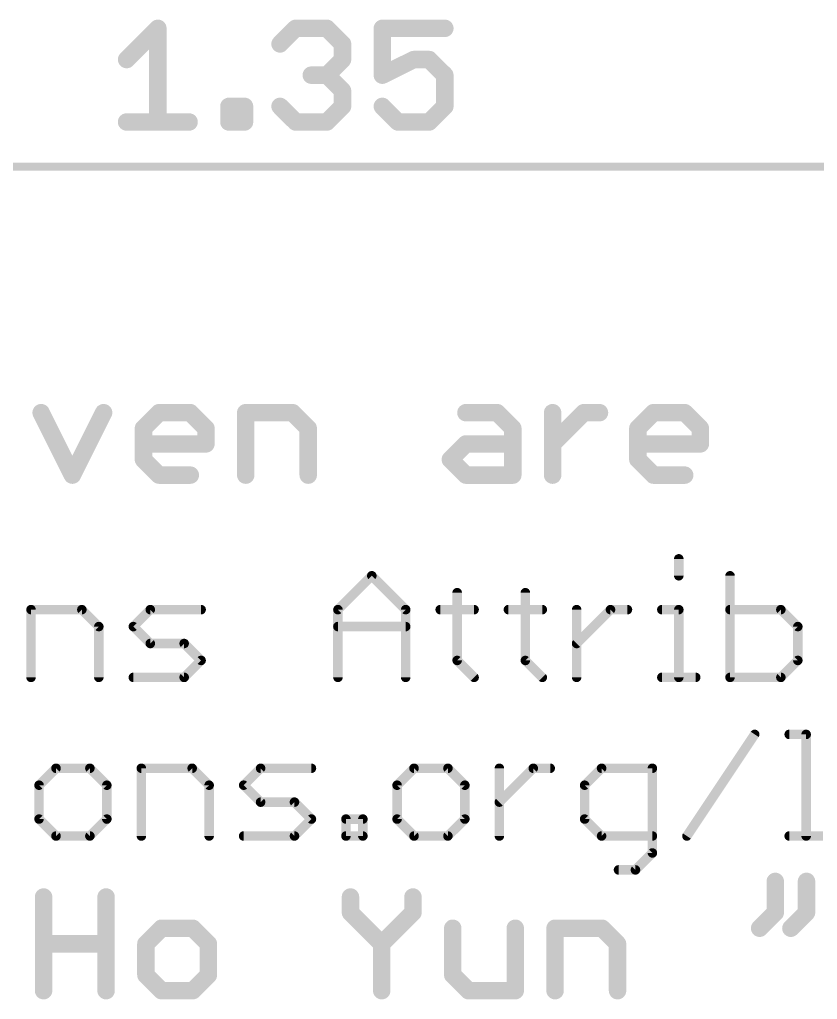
# Model space of a CAD drawing. Extents: x -38 to 69, y -24 to 44.
# Drawn here: x 13.09 to 25.86, y -23.5 to -7.81 of the extents above; entities that cross this region are included whole.
import ezdxf

# ---------------------------------------------------------------- set-up
doc = ezdxf.new("R2010")
doc.units = 0
doc.layers.add('47', color=253, linetype='CONTINUOUS')
doc.layers.add('51', color=53, linetype='CONTINUOUS')

msp = doc.modelspace()

# ---------------------------------------------------------------- linework, layer by layer
at = {"layer": '47'}
for points, const_width in [([(14.8033, -8.4459), (15.3033, -7.9459)], 0.2794), ([(15.3033, -7.9459), (15.3033, -9.4458)], 0.2794), ([(17.259, -8.1959), (17.509, -7.9459)], 0.2794), ([(17.509, -7.9459), (18.009, -7.9459)], 0.2794), ([(18.009, -7.9459), (18.259, -8.1959)], 0.2794), ([(19.8961, -7.9459), (18.8962, -7.9459)], 0.2794), ([(18.8962, -7.9459), (18.8962, -8.6959)], 0.2794), ([(18.259, -8.1959), (18.259, -8.4459)], 0.2794), ([(18.259, -8.4459), (18.009, -8.6959)], 0.2794), ([(18.8962, -8.6959), (19.3962, -8.4459)], 0.2794), ([(19.3962, -8.4459), (19.6461, -8.4459)], 0.2794), ([(19.6461, -8.4459), (19.8961, -8.6959)], 0.2794), ([(18.009, -8.6959), (17.759, -8.6959)], 0.2794), ([(18.009, -8.6959), (18.259, -8.9458)], 0.2794), ([(19.8961, -8.6959), (19.8961, -9.1958)], 0.2794), ([(18.259, -8.9458), (18.259, -9.1958)], 0.2794), ([(16.4405, -9.4458), (16.4405, -9.1958)], 0.2794), ([(16.4405, -9.1958), (16.6904, -9.1958)], 0.2794), ([(16.6904, -9.1958), (16.6904, -9.4458)], 0.2794), ([(17.509, -9.4458), (17.259, -9.1958)], 0.2794), ([(18.259, -9.1958), (18.009, -9.4458)], 0.2794), ([(19.1462, -9.4458), (18.8962, -9.1958)], 0.2794), ([(19.8961, -9.1958), (19.6461, -9.4458)], 0.2794), ([(14.8033, -9.4458), (15.8032, -9.4458)], 0.2794), ([(16.6904, -9.4458), (16.4405, -9.4458)], 0.2794), ([(18.009, -9.4458), (17.509, -9.4458)], 0.2794), ([(19.6461, -9.4458), (19.1462, -9.4458)], 0.2794), ([(0.065, -10.16), (34.225, -10.16)], 0.13), ([(13.4356, -14.1004), (13.9355, -15.1003)], 0.2794), ([(13.9355, -15.1003), (14.4355, -14.1004)], 0.2794), ([(15.0727, -14.3504), (15.3227, -14.1004)], 0.2794), ([(15.3227, -14.1004), (15.8227, -14.1004)], 0.2794), ([(15.8227, -14.1004), (16.0726, -14.3504)], 0.2794), ([(16.7099, -15.1003), (16.7099, -14.1004)], 0.2794), ([(16.7099, -14.1004), (17.4598, -14.1004)], 0.2794), ([(17.4598, -14.1004), (17.7098, -14.3504)], 0.2794), ([(20.2342, -14.1004), (20.7341, -14.1004)], 0.2794), ([(20.7341, -14.1004), (20.9841, -14.3504)], 0.2794), ([(21.6214, -15.1003), (21.6214, -14.1004)], 0.2794), ([(21.6214, -14.6003), (22.1213, -14.1004)], 0.2794), ([(22.1213, -14.1004), (22.3713, -14.1004)], 0.2794), ([(22.9857, -14.3504), (23.2356, -14.1004)], 0.2794), ([(23.2356, -14.1004), (23.7356, -14.1004)], 0.2794), ([(23.7356, -14.1004), (23.9856, -14.3504)], 0.2794), ([(15.0727, -14.8503), (15.0727, -14.3504)], 0.2794), ([(16.0726, -14.3504), (16.0726, -14.6003)], 0.2794), ([(17.7098, -14.3504), (17.7098, -15.1003)], 0.2794), ([(20.9841, -14.3504), (20.9841, -15.1003)], 0.2794), ([(22.9857, -14.8503), (22.9857, -14.3504)], 0.2794), ([(23.9856, -14.3504), (23.9856, -14.6003)], 0.2794), ([(16.0726, -14.6003), (15.0727, -14.6003)], 0.2794), ([(19.9842, -14.8503), (20.2342, -14.6003)], 0.2794), ([(20.2342, -14.6003), (20.9841, -14.6003)], 0.2794), ([(23.9856, -14.6003), (22.9857, -14.6003)], 0.2794), ([(15.3227, -15.1003), (15.0727, -14.8503)], 0.2794), ([(20.2342, -15.1003), (19.9842, -14.8503)], 0.2794), ([(23.2356, -15.1003), (22.9857, -14.8503)], 0.2794), ([(15.8227, -15.1003), (15.3227, -15.1003)], 0.2794), ([(20.9841, -15.1003), (20.2342, -15.1003)], 0.2794), ([(23.7356, -15.1003), (23.2356, -15.1003)], 0.2794)]:
    msp.add_lwpolyline(points, dxfattribs=dict(at, const_width=const_width))
at = {"layer": '47', "const_width": 0.1397}
for points in [[(15.3731, -7.9459, 1), (15.2334, -7.9459)], [(15.3527, -7.9953, 1), (15.2539, -7.8965)], [(17.509, -7.8761, 1), (17.509, -8.0158)], [(17.5584, -7.9953, 1), (17.4596, -7.8965)], [(18.0584, -7.8965, 1), (17.9596, -7.9953)], [(18.009, -8.0158, 1), (18.009, -7.8761)], [(18.8962, -7.8761, 1), (18.8962, -8.0158)], [(18.966, -7.9459, 1), (18.8264, -7.9459)], [(19.8961, -8.0158, 1), (19.8961, -7.8761)], [(17.2097, -8.1465, 1), (17.3084, -8.2453)], [(18.3288, -8.1959, 1), (18.1891, -8.1959)], [(18.2096, -8.2453, 1), (18.3084, -8.1465)], [(18.3084, -8.4953, 1), (18.2096, -8.3965)], [(19.3962, -8.376, 1), (19.3962, -8.5157)], [(19.4274, -8.5084, 1), (19.3649, -8.3834)], [(19.6955, -8.3965, 1), (19.5967, -8.4953)], [(19.6461, -8.5157, 1), (19.6461, -8.376)], [(14.7539, -8.3965, 1), (14.8527, -8.4953)], [(18.1891, -8.4459, 1), (18.3288, -8.4459)], [(17.759, -8.626, 1), (17.759, -8.7657)], [(18.0584, -8.6465, 1), (17.9596, -8.7453)], [(17.9596, -8.6465, 1), (18.0584, -8.7453)], [(18.009, -8.7657, 1), (18.009, -8.626)], [(18.865, -8.6334, 1), (18.9274, -8.7583)], [(18.8264, -8.6959, 1), (18.966, -8.6959)], [(19.966, -8.6959, 1), (19.8263, -8.6959)], [(19.8467, -8.7453, 1), (19.9455, -8.6465)], [(18.3288, -8.9458, 1), (18.1891, -8.9458)], [(18.2096, -8.9952, 1), (18.3084, -8.8964)], [(16.5103, -9.1958, 1), (16.3706, -9.1958)], [(16.4405, -9.126, 1), (16.4405, -9.2657)], [(16.7603, -9.1958, 1), (16.6206, -9.1958)], [(16.6904, -9.2657, 1), (16.6904, -9.126)], [(17.3084, -9.1464, 1), (17.2097, -9.2452)], [(18.3084, -9.2452, 1), (18.2096, -9.1464)], [(18.9456, -9.1464, 1), (18.8468, -9.2452)], [(19.9455, -9.2452, 1), (19.8467, -9.1464)], [(18.1891, -9.1958, 1), (18.3288, -9.1958)], [(19.8263, -9.1958, 1), (19.966, -9.1958)], [(14.8033, -9.3759, 1), (14.8033, -9.5157)], [(15.2334, -9.4458, 1), (15.3731, -9.4458)], [(15.8032, -9.5157, 1), (15.8032, -9.3759)], [(16.3706, -9.4458, 1), (16.5103, -9.4458)], [(16.4405, -9.3759, 1), (16.4405, -9.5157)], [(16.6206, -9.4458, 1), (16.7603, -9.4458)], [(16.6904, -9.5157, 1), (16.6904, -9.3759)], [(17.509, -9.3759, 1), (17.509, -9.5157)], [(17.4596, -9.4952, 1), (17.5584, -9.3964)], [(17.9596, -9.3964, 1), (18.0584, -9.4952)], [(18.009, -9.5157, 1), (18.009, -9.3759)], [(19.1462, -9.3759, 1), (19.1462, -9.5157)], [(19.0968, -9.4952, 1), (19.1956, -9.3964)], [(19.5967, -9.3964, 1), (19.6955, -9.4952)], [(19.6461, -9.5157, 1), (19.6461, -9.3759)], [(13.4981, -14.0691, 1), (13.3731, -14.1316)], [(14.498, -14.1316, 1), (14.373, -14.0691)], [(15.3227, -14.0305, 1), (15.3227, -14.1702)], [(15.3721, -14.1498, 1), (15.2733, -14.051)], [(15.8721, -14.051, 1), (15.7733, -14.1498)], [(15.8227, -14.1702, 1), (15.8227, -14.0305)], [(16.7099, -14.0305, 1), (16.7099, -14.1702)], [(16.7797, -14.1004, 1), (16.64, -14.1004)], [(17.5092, -14.051, 1), (17.4104, -14.1498)], [(17.4598, -14.1702, 1), (17.4598, -14.0305)], [(20.2342, -14.0305, 1), (20.2342, -14.1702)], [(20.7835, -14.051, 1), (20.6847, -14.1498)], [(20.7341, -14.1702, 1), (20.7341, -14.0305)], [(21.6912, -14.1004, 1), (21.5515, -14.1004)], [(22.1213, -14.0305, 1), (22.1213, -14.1702)], [(22.1707, -14.1498, 1), (22.0719, -14.051)], [(22.3713, -14.1702, 1), (22.3713, -14.0305)], [(23.2356, -14.0305, 1), (23.2356, -14.1702)], [(23.285, -14.1498, 1), (23.1862, -14.051)], [(23.785, -14.051, 1), (23.6862, -14.1498)], [(23.7356, -14.1702, 1), (23.7356, -14.0305)], [(15.1426, -14.3504, 1), (15.0029, -14.3504)], [(15.0233, -14.301, 1), (15.1221, -14.3998)], [(16.1425, -14.3504, 1), (16.0028, -14.3504)], [(16.0233, -14.3998, 1), (16.122, -14.301)], [(17.7797, -14.3504, 1), (17.64, -14.3504)], [(17.6604, -14.3998, 1), (17.7592, -14.301)], [(21.054, -14.3504, 1), (20.9143, -14.3504)], [(20.9347, -14.3998, 1), (21.0335, -14.301)], [(23.0555, -14.3504, 1), (22.9158, -14.3504)], [(22.9363, -14.301, 1), (23.035, -14.3998)], [(24.0554, -14.3504, 1), (23.9157, -14.3504)], [(23.9362, -14.3998, 1), (24.035, -14.301)], [(15.0727, -14.5305, 1), (15.0727, -14.6702)], [(16.0028, -14.6003, 1), (16.1425, -14.6003)], [(16.0726, -14.6702, 1), (16.0726, -14.5305)], [(20.2342, -14.5305, 1), (20.2342, -14.6702)], [(20.2836, -14.6497, 1), (20.1848, -14.5509)], [(20.9841, -14.6702, 1), (20.9841, -14.5305)], [(21.572, -14.5509, 1), (21.6707, -14.6497)], [(22.9857, -14.5305, 1), (22.9857, -14.6702)], [(23.9157, -14.6003, 1), (24.0554, -14.6003)], [(23.9856, -14.6702, 1), (23.9856, -14.5305)], [(15.1221, -14.8009, 1), (15.0233, -14.8997)], [(20.0336, -14.8009, 1), (19.9348, -14.8997)], [(19.9348, -14.8009, 1), (20.0336, -14.8997)], [(23.035, -14.8009, 1), (22.9363, -14.8997)], [(15.0029, -14.8503, 1), (15.1426, -14.8503)], [(22.9158, -14.8503, 1), (23.0555, -14.8503)], [(13.8731, -15.0691, 1), (13.998, -15.1315)], [(13.8731, -15.1315, 1), (13.998, -15.0691)], [(15.3227, -15.0305, 1), (15.3227, -15.1702)], [(15.2733, -15.1497, 1), (15.3721, -15.0509)], [(15.8227, -15.1702, 1), (15.8227, -15.0305)], [(16.64, -15.1003, 1), (16.7797, -15.1003)], [(17.64, -15.1003, 1), (17.7797, -15.1003)], [(20.2342, -15.0305, 1), (20.2342, -15.1702)], [(20.1848, -15.1497, 1), (20.2836, -15.0509)], [(20.9143, -15.1003, 1), (21.054, -15.1003)], [(20.9841, -15.1702, 1), (20.9841, -15.0305)], [(21.5515, -15.1003, 1), (21.6912, -15.1003)], [(23.2356, -15.0305, 1), (23.2356, -15.1702)], [(23.1862, -15.1497, 1), (23.285, -15.0509)], [(23.7356, -15.1702, 1), (23.7356, -15.0305)]]:
    msp.add_lwpolyline(points, format="xyb", dxfattribs=at)
at = {"layer": '51'}
for points, const_width in [([(23.6407, -16.4406), (23.6407, -16.7118)], 0.1524), ([(18.1852, -17.2541), (18.7276, -16.7118)], 0.1524), ([(18.7276, -16.7118), (19.2699, -17.2541)], 0.1524), ([(24.461, -16.7118), (24.461, -18.3388)], 0.1524), ([(20.0936, -16.983), (20.0936, -18.0676)], 0.1524), ([(21.185, -16.983), (21.185, -18.0676)], 0.1524), ([(13.2738, -18.3388), (13.2738, -17.2541)], 0.1524), ([(13.2738, -17.2541), (14.0873, -17.2541)], 0.1524), ([(14.0873, -17.2541), (14.3584, -17.5253)], 0.1524), ([(14.9109, -17.5253), (15.1821, -17.2541)], 0.1524), ([(15.1821, -17.2541), (15.9956, -17.2541)], 0.1524), ([(18.1852, -18.3388), (18.1852, -17.2541)], 0.1524), ([(19.2699, -17.2541), (19.2699, -18.3388)], 0.1524), ([(19.8224, -17.2541), (20.3647, -17.2541)], 0.1524), ([(20.9138, -17.2541), (21.4562, -17.2541)], 0.1524), ([(22.0053, -18.3388), (22.0053, -17.2541)], 0.1524), ([(22.0053, -17.7965), (22.5476, -17.2541)], 0.1524), ([(22.5476, -17.2541), (22.8188, -17.2541)], 0.1524), ([(23.3696, -17.2541), (23.6407, -17.2541)], 0.1524), ([(23.6407, -17.2541), (23.6407, -18.3388)], 0.1524), ([(25.2745, -17.2541), (24.461, -17.2541)], 0.1524), ([(25.5457, -17.5253), (25.2745, -17.2541)], 0.1524), ([(14.3584, -17.5253), (14.3584, -18.3388)], 0.1524), ([(15.1821, -17.7965), (14.9109, -17.5253)], 0.1524), ([(18.1852, -17.5253), (19.2699, -17.5253)], 0.1524), ([(25.5457, -18.0676), (25.5457, -17.5253)], 0.1524), ([(15.7244, -17.7965), (15.1821, -17.7965)], 0.1524), ([(15.9956, -18.0676), (15.7244, -17.7965)], 0.1524), ([(15.7244, -18.3388), (15.9956, -18.0676)], 0.1524), ([(20.0936, -18.0676), (20.3647, -18.3388)], 0.1524), ([(21.185, -18.0676), (21.4562, -18.3388)], 0.1524), ([(25.2745, -18.3388), (25.5457, -18.0676)], 0.1524), ([(14.9109, -18.3388), (15.7244, -18.3388)], 0.1524), ([(23.3696, -18.3388), (23.9119, -18.3388)], 0.1524), ([(24.461, -18.3388), (25.2745, -18.3388)], 0.1524), ([(23.7708, -20.8788), (24.8555, -19.2518)], 0.1524), ([(25.408, -19.2518), (25.6791, -19.2518)], 0.1524), ([(25.6791, -19.2518), (25.6791, -20.8788)], 0.1524), ([(13.6733, -19.7941), (13.4022, -20.0653)], 0.1524), ([(14.2157, -19.7941), (13.6733, -19.7941)], 0.1524), ([(14.4868, -20.0653), (14.2157, -19.7941)], 0.1524), ([(15.0393, -20.8788), (15.0393, -19.7941)], 0.1524), ([(15.0393, -19.7941), (15.8528, -19.7941)], 0.1524), ([(15.8528, -19.7941), (16.124, -20.0653)], 0.1524), ([(16.6765, -20.0653), (16.9476, -19.7941)], 0.1524), ([(16.9476, -19.7941), (17.7611, -19.7941)], 0.1524), ([(19.4034, -19.7941), (19.1322, -20.0653)], 0.1524), ([(19.9457, -19.7941), (19.4034, -19.7941)], 0.1524), ([(20.2169, -20.0653), (19.9457, -19.7941)], 0.1524), ([(20.7694, -20.8788), (20.7694, -19.7941)], 0.1524), ([(20.7694, -20.3365), (21.3117, -19.7941)], 0.1524), ([(21.3117, -19.7941), (21.5829, -19.7941)], 0.1524), ([(22.4048, -19.7941), (22.1337, -20.0653)], 0.1524), ([(23.2183, -19.7941), (22.4048, -19.7941)], 0.1524), ([(23.2183, -21.15), (23.2183, -19.7941)], 0.1524), ([(13.4022, -20.0653), (13.4022, -20.6076)], 0.1524), ([(14.4868, -20.6076), (14.4868, -20.0653)], 0.1524), ([(16.124, -20.0653), (16.124, -20.8788)], 0.1524), ([(16.9476, -20.3365), (16.6765, -20.0653)], 0.1524), ([(19.1322, -20.0653), (19.1322, -20.6076)], 0.1524), ([(20.2169, -20.6076), (20.2169, -20.0653)], 0.1524), ([(22.1337, -20.0653), (22.1337, -20.6076)], 0.1524), ([(17.49, -20.3365), (16.9476, -20.3365)], 0.1524), ([(17.7611, -20.6076), (17.49, -20.3365)], 0.1524), ([(13.4022, -20.6076), (13.6733, -20.8788)], 0.1524), ([(14.2157, -20.8788), (14.4868, -20.6076)], 0.1524), ([(17.49, -20.8788), (17.7611, -20.6076)], 0.1524), ([(18.3136, -20.8788), (18.3136, -20.6076)], 0.1524), ([(18.3136, -20.6076), (18.5848, -20.6076)], 0.1524), ([(18.5848, -20.6076), (18.5848, -20.8788)], 0.1524), ([(19.1322, -20.6076), (19.4034, -20.8788)], 0.1524), ([(19.9457, -20.8788), (20.2169, -20.6076)], 0.1524), ([(22.1337, -20.6076), (22.4048, -20.8788)], 0.1524), ([(13.6733, -20.8788), (14.2157, -20.8788)], 0.1524), ([(16.6765, -20.8788), (17.49, -20.8788)], 0.1524), ([(18.5848, -20.8788), (18.3136, -20.8788)], 0.1524), ([(19.4034, -20.8788), (19.9457, -20.8788)], 0.1524), ([(22.4048, -20.8788), (23.2183, -20.8788)], 0.1524), ([(25.408, -20.8788), (25.9503, -20.8788)], 0.1524), ([(22.9472, -21.4211), (23.2183, -21.15)], 0.1524), ([(22.676, -21.4211), (22.9472, -21.4211)], 0.1524), ([(25.1848, -21.6054), (25.1848, -22.1054)], 0.2794), ([(25.6847, -21.6054), (25.6847, -22.1054)], 0.2794), ([(13.4747, -23.3553), (13.4747, -21.8554)], 0.2794), ([(14.4746, -21.8554), (14.4746, -23.3553)], 0.2794), ([(18.3862, -21.8554), (18.3862, -22.1054)], 0.2794), ([(19.3861, -22.1054), (19.3861, -21.8554)], 0.2794), ([(18.3862, -22.1054), (18.8861, -22.6054)], 0.2794), ([(18.8861, -22.6054), (19.3861, -22.1054)], 0.2794), ([(25.1848, -22.1054), (24.9348, -22.3554)], 0.2794), ([(25.6847, -22.1054), (25.4348, -22.3554)], 0.2794), ([(15.3618, -22.3554), (15.1119, -22.6054)], 0.2794), ([(15.8618, -22.3554), (15.3618, -22.3554)], 0.2794), ([(16.1118, -22.6054), (15.8618, -22.3554)], 0.2794), ([(20.0233, -22.3554), (20.0233, -23.1053)], 0.2794), ([(21.0232, -23.3553), (21.0232, -22.3554)], 0.2794), ([(21.6605, -23.3553), (21.6605, -22.3554)], 0.2794), ([(21.6605, -22.3554), (22.4104, -22.3554)], 0.2794), ([(22.4104, -22.3554), (22.6604, -22.6054)], 0.2794), ([(13.4747, -22.6054), (14.4746, -22.6054)], 0.2794), ([(15.1119, -22.6054), (15.1119, -23.1053)], 0.2794), ([(16.1118, -23.1053), (16.1118, -22.6054)], 0.2794), ([(18.8861, -22.6054), (18.8861, -23.3553)], 0.2794), ([(22.6604, -22.6054), (22.6604, -23.3553)], 0.2794), ([(15.1119, -23.1053), (15.3618, -23.3553)], 0.2794), ([(15.8618, -23.3553), (16.1118, -23.1053)], 0.2794), ([(20.0233, -23.1053), (20.2733, -23.3553)], 0.2794), ([(15.3618, -23.3553), (15.8618, -23.3553)], 0.2794), ([(20.2733, -23.3553), (21.0232, -23.3553)], 0.2794)]:
    msp.add_lwpolyline(points, dxfattribs=dict(at, const_width=const_width))
for points, const_width in [([(23.6788, -16.4406, 1), (23.6026, -16.4406)], 0.0762), ([(18.7545, -16.6849, 1), (18.7006, -16.7388)], 0.0762), ([(18.7545, -16.7388, 1), (18.7006, -16.6849)], 0.0762), ([(23.6026, -16.7118, 1), (23.6788, -16.7118)], 0.0762), ([(24.4991, -16.7118, 1), (24.4229, -16.7118)], 0.0762), ([(20.1317, -16.983, 1), (20.0555, -16.983)], 0.0762), ([(21.2231, -16.983, 1), (21.1469, -16.983)], 0.0762), ([(13.3119, -17.2541, 1), (13.2357, -17.2541)], 0.0762), ([(13.2738, -17.216, 1), (13.2738, -17.2922)], 0.0762), ([(14.1142, -17.2272, 1), (14.0603, -17.2811)], 0.0762), ([(14.0873, -17.2922, 1), (14.0873, -17.216)], 0.0762), ([(15.1821, -17.216, 1), (15.1821, -17.2922)], 0.0762), ([(15.209, -17.2811, 1), (15.1551, -17.2272)], 0.0762), ([(15.9956, -17.2922, 1), (15.9956, -17.216)], 0.0762), ([(18.2233, -17.2541, 1), (18.1471, -17.2541)], 0.0762), ([(18.1583, -17.2272, 1), (18.2122, -17.2811)], 0.0762), ([(19.308, -17.2541, 1), (19.2318, -17.2541)], 0.0762), ([(19.2429, -17.2811, 1), (19.2968, -17.2272)], 0.0762), ([(19.8224, -17.216, 1), (19.8224, -17.2922)], 0.0762), ([(20.3647, -17.2922, 1), (20.3647, -17.216)], 0.0762), ([(20.9138, -17.216, 1), (20.9138, -17.2922)], 0.0762), ([(21.4562, -17.2922, 1), (21.4562, -17.216)], 0.0762), ([(22.0434, -17.2541, 1), (21.9672, -17.2541)], 0.0762), ([(22.5476, -17.216, 1), (22.5476, -17.2922)], 0.0762), ([(22.5745, -17.2811, 1), (22.5206, -17.2272)], 0.0762), ([(22.8188, -17.2922, 1), (22.8188, -17.216)], 0.0762), ([(23.3696, -17.216, 1), (23.3696, -17.2922)], 0.0762), ([(23.6788, -17.2541, 1), (23.6026, -17.2541)], 0.0762), ([(23.6407, -17.2922, 1), (23.6407, -17.216)], 0.0762), ([(24.461, -17.216, 1), (24.461, -17.2922)], 0.0762), ([(25.3014, -17.2272, 1), (25.2475, -17.2811)], 0.0762), ([(25.2745, -17.2922, 1), (25.2745, -17.216)], 0.0762), ([(14.3965, -17.5253, 1), (14.3203, -17.5253)], 0.0762), ([(14.3315, -17.5522, 1), (14.3854, -17.4984)], 0.0762), ([(14.9379, -17.4984, 1), (14.884, -17.5522)], 0.0762), ([(14.884, -17.4984, 1), (14.9379, -17.5522)], 0.0762), ([(18.1852, -17.4872, 1), (18.1852, -17.5634)], 0.0762), ([(19.2699, -17.5634, 1), (19.2699, -17.4872)], 0.0762), ([(25.5838, -17.5253, 1), (25.5076, -17.5253)], 0.0762), ([(25.5187, -17.5522, 1), (25.5726, -17.4984)], 0.0762), ([(15.1821, -17.7584, 1), (15.1821, -17.8346)], 0.0762), ([(15.7514, -17.7695, 1), (15.6975, -17.8234)], 0.0762), ([(15.7244, -17.8346, 1), (15.7244, -17.7584)], 0.0762), ([(15.1551, -17.8234, 1), (15.209, -17.7695)], 0.0762), ([(21.9783, -17.7695, 1), (22.0322, -17.8234)], 0.0762), ([(16.0225, -18.0946, 1), (15.9686, -18.0407)], 0.0762), ([(15.9686, -18.0946, 1), (16.0225, -18.0407)], 0.0762), ([(20.1205, -18.0407, 1), (20.0666, -18.0946)], 0.0762), ([(20.0555, -18.0676, 1), (20.1317, -18.0676)], 0.0762), ([(21.2119, -18.0407, 1), (21.158, -18.0946)], 0.0762), ([(21.1469, -18.0676, 1), (21.2231, -18.0676)], 0.0762), ([(25.5076, -18.0676, 1), (25.5838, -18.0676)], 0.0762), ([(25.5726, -18.0946, 1), (25.5187, -18.0407)], 0.0762), ([(13.2357, -18.3388, 1), (13.3119, -18.3388)], 0.0762), ([(14.3203, -18.3388, 1), (14.3965, -18.3388)], 0.0762), ([(14.9109, -18.3007, 1), (14.9109, -18.3769)], 0.0762), ([(15.6975, -18.3119, 1), (15.7514, -18.3657)], 0.0762), ([(15.7244, -18.3769, 1), (15.7244, -18.3007)], 0.0762), ([(18.1471, -18.3388, 1), (18.2233, -18.3388)], 0.0762), ([(19.2318, -18.3388, 1), (19.308, -18.3388)], 0.0762), ([(20.3378, -18.3657, 1), (20.3917, -18.3119)], 0.0762), ([(21.4292, -18.3657, 1), (21.4831, -18.3119)], 0.0762), ([(21.9672, -18.3388, 1), (22.0434, -18.3388)], 0.0762), ([(23.3696, -18.3007, 1), (23.3696, -18.3769)], 0.0762), ([(23.6026, -18.3388, 1), (23.6788, -18.3388)], 0.0762), ([(23.9119, -18.3769, 1), (23.9119, -18.3007)], 0.0762), ([(24.461, -18.3007, 1), (24.461, -18.3769)], 0.0762), ([(24.4229, -18.3388, 1), (24.4991, -18.3388)], 0.0762), ([(25.2476, -18.3119, 1), (25.3014, -18.3657)], 0.0762), ([(25.2745, -18.3769, 1), (25.2745, -18.3007)], 0.0762), ([(24.8872, -19.2729, 1), (24.8238, -19.2307)], 0.0762), ([(25.408, -19.2137, 1), (25.408, -19.2899)], 0.0762), ([(25.7172, -19.2518, 1), (25.641, -19.2518)], 0.0762), ([(25.6791, -19.2899, 1), (25.6791, -19.2137)], 0.0762), ([(13.6733, -19.756, 1), (13.6733, -19.8322)], 0.0762), ([(13.7003, -19.8211, 1), (13.6464, -19.7672)], 0.0762), ([(14.2426, -19.7672, 1), (14.1887, -19.8211)], 0.0762), ([(14.2157, -19.8322, 1), (14.2157, -19.756)], 0.0762), ([(15.0774, -19.7941, 1), (15.0012, -19.7941)], 0.0762), ([(15.0393, -19.756, 1), (15.0393, -19.8322)], 0.0762), ([(15.8798, -19.7672, 1), (15.8259, -19.8211)], 0.0762), ([(15.8528, -19.8322, 1), (15.8528, -19.756)], 0.0762), ([(16.9476, -19.756, 1), (16.9476, -19.8322)], 0.0762), ([(16.9746, -19.8211, 1), (16.9207, -19.7672)], 0.0762), ([(17.7611, -19.8322, 1), (17.7611, -19.756)], 0.0762), ([(19.4034, -19.756, 1), (19.4034, -19.8322)], 0.0762), ([(19.4303, -19.8211, 1), (19.3764, -19.7672)], 0.0762), ([(19.9727, -19.7672, 1), (19.9188, -19.8211)], 0.0762), ([(19.9457, -19.8322, 1), (19.9457, -19.756)], 0.0762), ([(20.8075, -19.7941, 1), (20.7313, -19.7941)], 0.0762), ([(21.3117, -19.756, 1), (21.3117, -19.8322)], 0.0762), ([(21.3386, -19.8211, 1), (21.2848, -19.7672)], 0.0762), ([(21.5829, -19.8322, 1), (21.5829, -19.756)], 0.0762), ([(22.4048, -19.756, 1), (22.4048, -19.8322)], 0.0762), ([(22.4318, -19.8211, 1), (22.3779, -19.7672)], 0.0762), ([(23.2564, -19.7941, 1), (23.1802, -19.7941)], 0.0762), ([(23.2183, -19.8322, 1), (23.2183, -19.756)], 0.0762), ([(13.4403, -20.0653, 1), (13.3641, -20.0653)], 0.0762), ([(13.3752, -20.0384, 1), (13.4291, -20.0922)], 0.0762), ([(14.5249, -20.0653, 1), (14.4487, -20.0653)], 0.0762), ([(14.4599, -20.0922, 1), (14.5138, -20.0384)], 0.0762), ([(16.1621, -20.0653, 1), (16.0859, -20.0653)], 0.0762), ([(16.097, -20.0922, 1), (16.1509, -20.0384)], 0.0762), ([(16.7034, -20.0384, 1), (16.6495, -20.0922)], 0.0762), ([(16.6495, -20.0384, 1), (16.7034, -20.0922)], 0.0762), ([(19.1703, -20.0653, 1), (19.0941, -20.0653)], 0.0762), ([(19.1053, -20.0384, 1), (19.1592, -20.0922)], 0.0762), ([(20.255, -20.0653, 1), (20.1788, -20.0653)], 0.0762), ([(20.1899, -20.0922, 1), (20.2438, -20.0384)], 0.0762), ([(22.1718, -20.0653, 1), (22.0956, -20.0653)], 0.0762), ([(22.1067, -20.0384, 1), (22.1606, -20.0922)], 0.0762), ([(16.9476, -20.2984, 1), (16.9476, -20.3746)], 0.0762), ([(16.9207, -20.3634, 1), (16.9746, -20.3095)], 0.0762), ([(17.5169, -20.3095, 1), (17.463, -20.3634)], 0.0762), ([(17.49, -20.3746, 1), (17.49, -20.2984)], 0.0762), ([(20.7424, -20.3095, 1), (20.7963, -20.3634)], 0.0762), ([(13.4291, -20.5807, 1), (13.3752, -20.6346)], 0.0762), ([(14.5138, -20.6346, 1), (14.4599, -20.5807)], 0.0762), ([(17.7881, -20.6346, 1), (17.7342, -20.5807)], 0.0762), ([(17.7342, -20.6346, 1), (17.7881, -20.5807)], 0.0762), ([(18.3517, -20.6076, 1), (18.2755, -20.6076)], 0.0762), ([(18.3136, -20.5695, 1), (18.3136, -20.6457)], 0.0762), ([(18.6229, -20.6076, 1), (18.5467, -20.6076)], 0.0762), ([(18.5848, -20.6457, 1), (18.5848, -20.5695)], 0.0762), ([(19.1592, -20.5807, 1), (19.1053, -20.6346)], 0.0762), ([(20.2438, -20.6346, 1), (20.1899, -20.5807)], 0.0762), ([(22.1606, -20.5807, 1), (22.1067, -20.6346)], 0.0762), ([(13.3641, -20.6076, 1), (13.4403, -20.6076)], 0.0762), ([(14.4487, -20.6076, 1), (14.5249, -20.6076)], 0.0762), ([(19.0941, -20.6076, 1), (19.1703, -20.6076)], 0.0762), ([(20.1788, -20.6076, 1), (20.255, -20.6076)], 0.0762), ([(22.0956, -20.6076, 1), (22.1718, -20.6076)], 0.0762), ([(13.6733, -20.8407, 1), (13.6733, -20.9169)], 0.0762), ([(13.6464, -20.9057, 1), (13.7003, -20.8519)], 0.0762), ([(14.1887, -20.8519, 1), (14.2426, -20.9057)], 0.0762), ([(14.2157, -20.9169, 1), (14.2157, -20.8407)], 0.0762), ([(15.0012, -20.8788, 1), (15.0774, -20.8788)], 0.0762), ([(16.0859, -20.8788, 1), (16.1621, -20.8788)], 0.0762), ([(16.6765, -20.8407, 1), (16.6765, -20.9169)], 0.0762), ([(17.463, -20.8519, 1), (17.5169, -20.9057)], 0.0762), ([(17.49, -20.9169, 1), (17.49, -20.8407)], 0.0762), ([(18.3136, -20.8407, 1), (18.3136, -20.9169)], 0.0762), ([(18.2755, -20.8788, 1), (18.3517, -20.8788)], 0.0762), ([(18.5467, -20.8788, 1), (18.6229, -20.8788)], 0.0762), ([(18.5848, -20.9169, 1), (18.5848, -20.8407)], 0.0762), ([(19.4034, -20.8407, 1), (19.4034, -20.9169)], 0.0762), ([(19.3764, -20.9057, 1), (19.4303, -20.8519)], 0.0762), ([(19.9188, -20.8519, 1), (19.9726, -20.9057)], 0.0762), ([(19.9457, -20.9169, 1), (19.9457, -20.8407)], 0.0762), ([(20.7313, -20.8788, 1), (20.8075, -20.8788)], 0.0762), ([(22.4048, -20.8407, 1), (22.4048, -20.9169)], 0.0762), ([(22.3779, -20.9057, 1), (22.4318, -20.8519)], 0.0762), ([(23.2183, -20.9169, 1), (23.2183, -20.8407)], 0.0762), ([(23.7391, -20.8577, 1), (23.8025, -20.8999)], 0.0762), ([(25.408, -20.8407, 1), (25.408, -20.9169)], 0.0762), ([(25.641, -20.8788, 1), (25.7172, -20.8788)], 0.0762), ([(23.1802, -21.15, 1), (23.2564, -21.15)], 0.0762), ([(23.2453, -21.1769, 1), (23.1914, -21.123)], 0.0762), ([(22.676, -21.383, 1), (22.676, -21.4592)], 0.0762), ([(22.9202, -21.3942, 1), (22.9741, -21.4481)], 0.0762), ([(22.9472, -21.4592, 1), (22.9472, -21.383)], 0.0762), ([(25.2546, -21.6054, 1), (25.1149, -21.6054)], 0.1397), ([(25.7546, -21.6054, 1), (25.6149, -21.6054)], 0.1397), ([(13.5446, -21.8554, 1), (13.4048, -21.8554)], 0.1397), ([(14.5445, -21.8554, 1), (14.4048, -21.8554)], 0.1397), ([(18.456, -21.8554, 1), (18.3163, -21.8554)], 0.1397), ([(19.4559, -21.8554, 1), (19.3162, -21.8554)], 0.1397), ([(18.3163, -22.1054, 1), (18.456, -22.1054)], 0.1397), ([(18.4356, -22.056, 1), (18.3368, -22.1548)], 0.1397), ([(19.3162, -22.1054, 1), (19.4559, -22.1054)], 0.1397), ([(19.4355, -22.1548, 1), (19.3367, -22.056)], 0.1397), ([(25.1149, -22.1054, 1), (25.2546, -22.1054)], 0.1397), ([(25.2342, -22.1548, 1), (25.1354, -22.056)], 0.1397), ([(25.6149, -22.1054, 1), (25.7546, -22.1054)], 0.1397), ([(25.7341, -22.1548, 1), (25.6353, -22.056)], 0.1397), ([(15.3618, -22.2855, 1), (15.3618, -22.4252)], 0.1397), ([(15.4112, -22.4048, 1), (15.3124, -22.306)], 0.1397), ([(15.9112, -22.306, 1), (15.8124, -22.4048)], 0.1397), ([(15.8618, -22.4252, 1), (15.8618, -22.2855)], 0.1397), ([(20.0932, -22.3554, 1), (19.9535, -22.3554)], 0.1397), ([(21.0931, -22.3554, 1), (20.9534, -22.3554)], 0.1397), ([(21.7303, -22.3554, 1), (21.5906, -22.3554)], 0.1397), ([(21.6605, -22.2855, 1), (21.6605, -22.4252)], 0.1397), ([(22.4598, -22.306, 1), (22.361, -22.4048)], 0.1397), ([(22.4104, -22.4252, 1), (22.4104, -22.2855)], 0.1397), ([(24.8854, -22.306, 1), (24.9842, -22.4048)], 0.1397), ([(25.3854, -22.306, 1), (25.4841, -22.4048)], 0.1397), ([(13.4747, -22.5355, 1), (13.4747, -22.6752)], 0.1397), ([(14.4746, -22.6752, 1), (14.4746, -22.5355)], 0.1397), ([(15.1817, -22.6054, 1), (15.042, -22.6054)], 0.1397), ([(15.0625, -22.556, 1), (15.1612, -22.6548)], 0.1397), ([(16.1816, -22.6054, 1), (16.0419, -22.6054)], 0.1397), ([(16.0624, -22.6548, 1), (16.1612, -22.556)], 0.1397), ([(18.956, -22.6054, 1), (18.8163, -22.6054)], 0.1397), ([(18.8367, -22.556, 1), (18.9355, -22.6548)], 0.1397), ([(18.8367, -22.6548, 1), (18.9355, -22.556)], 0.1397), ([(22.7303, -22.6054, 1), (22.5906, -22.6054)], 0.1397), ([(22.611, -22.6548, 1), (22.7098, -22.556)], 0.1397), ([(15.1612, -23.0559, 1), (15.0625, -23.1547)], 0.1397), ([(15.042, -23.1053, 1), (15.1817, -23.1053)], 0.1397), ([(16.0419, -23.1053, 1), (16.1816, -23.1053)], 0.1397), ([(16.1612, -23.1547, 1), (16.0624, -23.0559)], 0.1397), ([(20.0727, -23.0559, 1), (19.9739, -23.1547)], 0.1397), ([(19.9535, -23.1053, 1), (20.0932, -23.1053)], 0.1397), ([(15.3618, -23.2855, 1), (15.3618, -23.4251)], 0.1397), ([(15.8618, -23.4251, 1), (15.8618, -23.2855)], 0.1397), ([(20.2733, -23.2855, 1), (20.2733, -23.4251)], 0.1397), ([(21.0232, -23.4251, 1), (21.0232, -23.2855)], 0.1397), ([(13.4048, -23.3553, 1), (13.5446, -23.3553)], 0.1397), ([(14.4048, -23.3553, 1), (14.5445, -23.3553)], 0.1397), ([(15.3124, -23.4047, 1), (15.4112, -23.3059)], 0.1397), ([(15.8124, -23.3059, 1), (15.9112, -23.4047)], 0.1397), ([(18.8163, -23.3553, 1), (18.956, -23.3553)], 0.1397), ([(20.2239, -23.4047, 1), (20.3227, -23.3059)], 0.1397), ([(20.9534, -23.3553, 1), (21.0931, -23.3553)], 0.1397), ([(21.5906, -23.3553, 1), (21.7303, -23.3553)], 0.1397), ([(22.5906, -23.3553, 1), (22.7303, -23.3553)], 0.1397)]:
    msp.add_lwpolyline(points, format="xyb", dxfattribs=dict(at, const_width=const_width))

doc.saveas('drawing.dxf')
